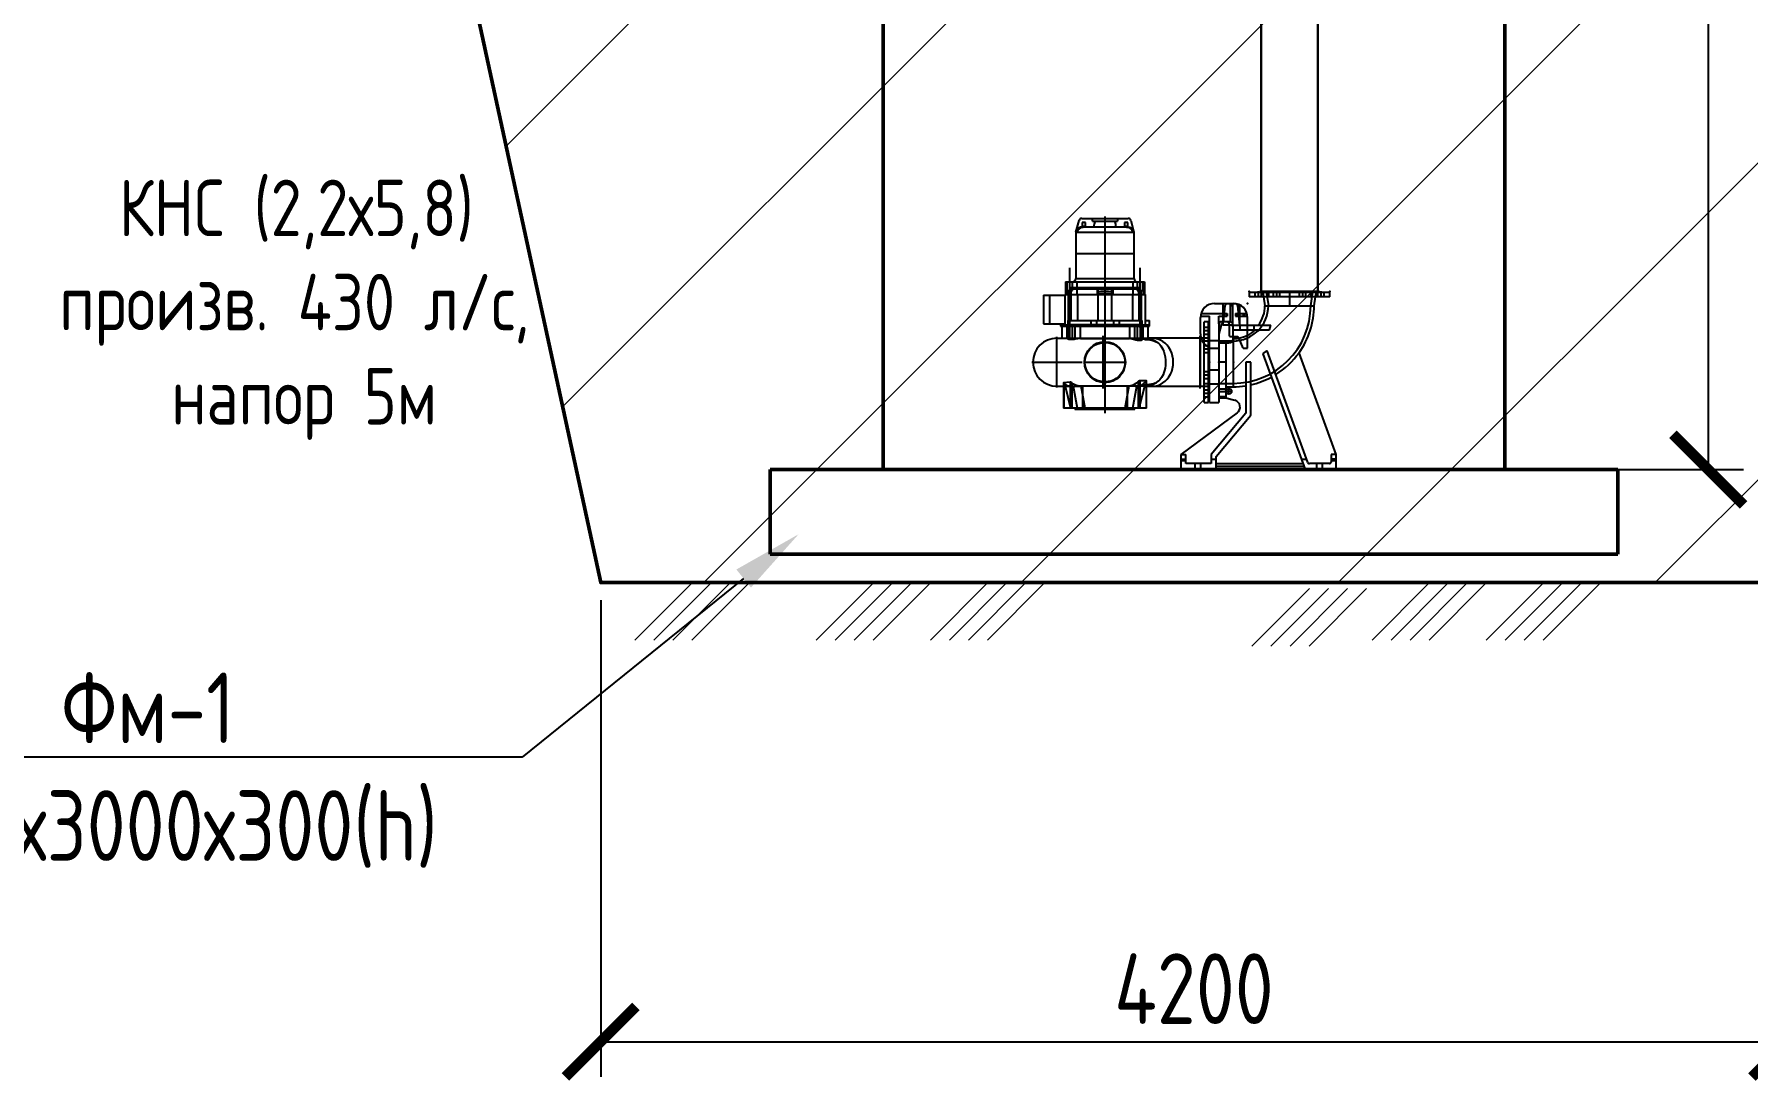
# Model space of a CAD drawing. Header units: millimetres. Extents: x 20530103 to 31271019, y 32092698 to 33532929.
# Drawn here: x 26140517 to 26146582, y 33018349 to 33022053 of the extents above; entities that cross this region are included whole.
import ezdxf
from ezdxf import colors
from ezdxf.entities.mleader import LeaderData, LeaderLine
from ezdxf.math import Vec2, Vec3

# ---------------------------------------------------------------- set-up
doc = ezdxf.new("R2010")
doc.units = ezdxf.units.MM
doc.layers.add('Выноски', color=7, linetype='Continuous')
doc.layers.add('Труба профиль', color=7, linetype='Continuous', lineweight=50)
doc.styles.add('GOST 2.304', font='GOST.TTF')
doc.styles.get("Standard").update_dxf_attribs({"font": 'arial.ttf'})
doc.dimstyles.new('ISO-25', dxfattribs={"dimtxt": 2.5, "dimasz": 2.5, "dimexe": 1.25, "dimexo": 0.625, "dimtad": 1, "dimtxsty": 'Standard', "dimcen": 2.5, "dimadec": 0, "dimazin": 0, "dimtfac": 1, "dimtmove": 0, "dimatfit": 3, "dimfxl": 1, "dimarcsym": 0})

# ---------------------------------------------------------------- blocks, each defined once
blk = doc.blocks.new('_ArchTick')
at = {"color": 0, "linetype": 'ByBlock', "const_width": 0.15}
blk.add_lwpolyline([(-0.5, -0.5), (0.5, 0.5)], dxfattribs=at)
blk = doc.blocks.new('*D210')
at = {"color": 0, "lineweight": -2, "transparency": 16777216}
for p, q in [((26145784.3, 33025041.6), (26146567.5, 33025041.6)), ((26146442.5, 33025041.6), (26146442.5, 33020512.7)), ((26145784.3, 33020512.7), (26146567.5, 33020512.7))]:
    blk.add_line(p, q, dxfattribs=at)
at = {"color": 0, "lineweight": -2, "transparency": 16777216, "xscale": 250, "yscale": 250, "zscale": 250}
for p, rotation in [((26146442.5, 33025041.6), 90), ((26146442.5, 33020512.7), 270)]:
    blk.add_blockref('_ArchTick', p, dxfattribs=dict(at, rotation=rotation))
at = {"color": 0, "transparency": 16777216, "insert": (26146255, 33022777.1), "char_height": 250, "attachment_point": 5, "rotation": 90, "style": 'GOST 2.304'}
blk.add_mtext('4530', dxfattribs=at)
blk = doc.blocks.new('*D214')
at = {"color": 0, "lineweight": -2, "transparency": 16777216}
for p, q in [((26142521.8, 33020050.2), (26142521.8, 33018362.6)), ((26146721.8, 33020050.2), (26146721.8, 33018362.6)), ((26142521.8, 33018487.6), (26146721.8, 33018487.6))]:
    blk.add_line(p, q, dxfattribs=at)
at = {"color": 0, "lineweight": -2, "transparency": 16777216, "xscale": 250, "yscale": 250, "zscale": 250, "rotation": 180}
blk.add_blockref('_ArchTick', (26142521.8, 33018487.6), dxfattribs=at)
at = {"color": 0, "lineweight": -2, "transparency": 16777216, "xscale": 250, "yscale": 250, "zscale": 250}
blk.add_blockref('_ArchTick', (26146721.8, 33018487.6), dxfattribs=at)
at = {"color": 0, "transparency": 16777216, "insert": (26144621.8, 33018675.1), "char_height": 250, "attachment_point": 5, "style": 'GOST 2.304'}
blk.add_mtext('4200', dxfattribs=at)

msp = doc.modelspace()

# ---------------------------------------------------------------- hatches: boundary and pattern name
at = {"layer": 'Труба профиль', "lineweight": 9}
h = msp.add_hatch(dxfattribs=at)
h.set_pattern_fill('ANSI31', color=1, scale=250)
h.set_pattern_definition([(45, (-132126.2, 5417.06), (-561.266008, 561.266008), [])])
h.paths.add_polyline_path([(26180517.7754, 33023641.3543), (26180317.7754, 33023691.3543), (26180717.7754, 33023791.3543), (26180517.7754, 33023841.3543), (26180517.7754, 33025049.5338), (26141075.2067, 33025049.5338), (26141075.2068, 33023841.3543), (26141275.2068, 33023791.3543), (26140875.2068, 33023691.3543), (26141075.2068, 33023641.3543), (26141075.2068, 33022407.4895), (26142024.0537, 33022407.4895), (26142521.7826, 33020112.6816), (26146721.7826, 33020112.6816), (26147219.5115, 33022507.4895), (26168331.7528, 33022507.4895), (26168881.7549, 33021872.9899), (26176247.1956, 33021872.9899), (26177302.7409, 33023341.5781), (26180517.7754, 33023341.5781)])

# ---------------------------------------------------------------- linework, layer by layer
at = {"lineweight": 30}
for p, q in [((26144860.1973, 33021142.6816), (26144860.1973, 33022187.9141)), ((26145060.1973, 33021142.6816), (26145060.1973, 33022187.9141))]:
    msp.add_line(p, q, dxfattribs=at)
for p, q in [((26144203.3973, 33021352.8522), (26144203.3973, 33021277.6816)), ((26144203.3973, 33021352.8522), (26144203.9665, 33021352.8522)), ((26144203.9665, 33021352.8522), (26144215.0643, 33021394.2698)), ((26144208.1586, 33021352.8522), (26144208.1586, 33021368.4972)), ((26144208.1586, 33021352.8522), (26144405.2361, 33021352.8522)), ((26144223.8973, 33021370.6816), (26144229.9195, 33021370.6816)), ((26144224.7236, 33021401.6816), (26144388.6711, 33021401.6816)), ((26144225.6973, 33021386.6816), (26144225.6973, 33021374.6816)), ((26144237.6973, 33021386.6816), (26144225.6973, 33021386.6816)), ((26144225.6973, 33021374.6816), (26144237.6973, 33021374.6816)), ((26144383.4752, 33021370.6816), (26144229.9195, 33021370.6816)), ((26144237.6973, 33021374.6816), (26144237.6973, 33021386.6816)), ((26144262.6973, 33021391.6816), (26144262.6973, 33021401.6816)), ((26144262.6973, 33021391.6816), (26144274.4686, 33021391.6816)), ((26144267.6973, 33021376.6816), (26144267.6973, 33021370.6816)), ((26144274.4686, 33021391.6816), (26144338.9261, 33021391.6816)), ((26144306.6973, 33021407.8816), (26144306.6973, 33020711.7566)), ((26144338.9261, 33021391.6816), (26144350.6973, 33021391.6816)), ((26144345.6973, 33021370.6816), (26144345.6973, 33021376.6816)), ((26144350.6973, 33021401.6816), (26144350.6973, 33021391.6816)), ((26144387.6973, 33021386.6816), (26144375.6973, 33021386.6816)), ((26144375.6973, 33021386.6816), (26144375.6973, 33021374.6816)), ((26144375.6973, 33021374.6816), (26144387.6973, 33021374.6816)), ((26144383.4752, 33021370.6816), (26144389.4973, 33021370.6816)), ((26144387.6973, 33021374.6816), (26144387.6973, 33021386.6816)), ((26144398.3303, 33021394.2698), (26144409.4282, 33021352.8522)), ((26144405.2361, 33021368.4972), (26144405.2361, 33021352.8522)), ((26144409.4282, 33021352.8522), (26144409.9973, 33021352.8522)), ((26144409.9973, 33021277.6816), (26144409.9973, 33021352.8522)), ((26144203.1973, 33021277.6816), (26144203.1973, 33021188.0316)), ((26144203.1973, 33021277.6816), (26144410.1973, 33021277.6816)), ((26144410.1973, 33021188.0316), (26144410.1973, 33021277.6816)), ((26144166.6973, 33021177.6816), (26144166.6973, 33021132.6816)), ((26144166.6973, 33021177.6816), (26144446.6973, 33021177.6816)), ((26144169.1973, 33021177.6816), (26144169.1973, 33021132.6816)), ((26144172.0167, 33021177.6816), (26144172.0167, 33021146.6816)), ((26144182.0167, 33021015.0816), (26144182.0167, 33021227.1816)), ((26144192.0167, 33021146.6816), (26144192.0167, 33021177.6816)), ((26144410.1973, 33021188.0316), (26144203.1973, 33021188.0316)), ((26144208.4386, 33021132.6816), (26144208.4386, 33021177.6816)), ((26144404.9561, 33021177.6816), (26144404.9561, 33021132.6816)), ((26144421.3779, 33021177.6816), (26144421.3779, 33021146.6816)), ((26144431.3779, 33021015.0816), (26144431.3779, 33021227.1816)), ((26144441.3779, 33021146.6816), (26144441.3779, 33021177.6816)), ((26144444.1973, 33021177.6816), (26144444.1973, 33021132.6816)), ((26144446.6973, 33021177.6816), (26144446.6973, 33021132.6816)), ((26144088.6973, 33021129.6816), (26144088.6973, 33021028.6816)), ((26144088.6973, 33021129.6816), (26144164.1973, 33021129.6816)), ((26144110.4973, 33021129.6816), (26144110.4973, 33021028.6816)), ((26144164.1973, 33021132.6816), (26144166.6973, 33021132.6816)), ((26144164.1973, 33021132.6816), (26144164.1973, 33021020.6816)), ((26144166.6973, 33021132.6816), (26144167.6354, 33021132.6816)), ((26144167.6354, 33021132.6816), (26144445.7593, 33021132.6816)), ((26144172.0167, 33021146.6816), (26144192.0167, 33021146.6816)), ((26144176.5167, 33021146.6816), (26144176.5167, 33021132.6816)), ((26144177.0167, 33021132.6816), (26144177.0167, 33021129.6816)), ((26144177.0167, 33021129.6816), (26144187.0167, 33021129.6816)), ((26144177.456, 33021040.6816), (26144177.456, 33021129.6816)), ((26144181.6973, 33021155.6816), (26144181.6973, 33021132.6816)), ((26144431.6973, 33021155.6816), (26144181.6973, 33021155.6816)), ((26144181.6973, 33021152.6816), (26144181.6973, 33021132.6816)), ((26144181.6973, 33021152.6816), (26144431.6973, 33021152.6816)), ((26144185.6773, 33021129.6816), (26144185.6773, 33021040.6816)), ((26144187.0167, 33021129.6816), (26144187.0167, 33021132.6816)), ((26144187.5167, 33021132.6816), (26144187.5167, 33021146.6816)), ((26144209.0509, 33021132.6816), (26144209.0509, 33021040.6816)), ((26144279.1973, 33021155.6816), (26144279.1973, 33021135.6816)), ((26144279.1973, 33021135.6816), (26144334.1973, 33021135.6816)), ((26144281.6973, 33021152.6816), (26144281.6973, 33021040.6816)), ((26144331.6973, 33021040.6816), (26144331.6973, 33021152.6816)), ((26144334.1973, 33021155.6816), (26144334.1973, 33021135.6816)), ((26144404.3437, 33021132.6816), (26144404.3437, 33021040.6816)), ((26144421.3779, 33021146.6816), (26144441.3779, 33021146.6816)), ((26144425.8779, 33021146.6816), (26144425.8779, 33021132.6816)), ((26144426.3779, 33021132.6816), (26144426.3779, 33021040.6816)), ((26144431.6973, 33021132.6816), (26144431.6973, 33021155.6816)), ((26144431.6973, 33021132.6816), (26144431.6973, 33021152.6816)), ((26144436.3779, 33021040.6816), (26144436.3779, 33021132.6816)), ((26144436.8779, 33021132.6816), (26144436.8779, 33021146.6816)), ((26144445.7593, 33021132.6816), (26144446.6973, 33021132.6816)), ((26144446.6973, 33021132.6816), (26144449.1973, 33021132.6816)), ((26144449.1973, 33021132.6816), (26144449.1973, 33021020.6816)), ((26144817.6973, 33021139.6816), (26144817.6973, 33021123.6816)), ((26145102.6973, 33021139.6816), (26144817.6973, 33021139.6816)), ((26145102.6973, 33021123.6816), (26144817.6973, 33021123.6816)), ((26144837.8318, 33021139.6816), (26144837.8318, 33021123.6816)), ((26144849.3318, 33021143.6316), (26144849.3318, 33021122.7316)), ((26144855.4044, 33021142.6816), (26144854.6973, 33021141.9745)), ((26144854.6973, 33021141.9745), (26144854.6973, 33021139.6816)), ((26145065.6973, 33021141.9745), (26144854.6973, 33021141.9745)), ((26145064.9902, 33021142.6816), (26144855.4044, 33021142.6816)), ((26144860.8318, 33021123.6816), (26144860.8318, 33021139.6816)), ((26144865.1973, 33021142.6816), (26144868.2373, 33021123.6816)), ((26144868.2373, 33021123.6816), (26144873.1973, 33021092.6816)), ((26144877.1973, 33021142.6816), (26144885.1973, 33021092.6816)), ((26144885.1973, 33021142.6816), (26144885.1973, 33021123.6816)), ((26144902.7753, 33021139.6816), (26144902.7753, 33021123.6816)), ((26144914.2753, 33021143.6316), (26144914.2753, 33021122.7316)), ((26144925.7753, 33021123.6816), (26144925.7753, 33021139.6816)), ((26144960.1973, 33021145.1816), (26144960.1973, 33021090.1816)), ((26144994.6193, 33021139.6816), (26144994.6193, 33021123.6816)), ((26145006.1193, 33021143.6316), (26145006.1193, 33021122.7316)), ((26145017.6193, 33021123.6816), (26145017.6193, 33021139.6816)), ((26145035.1973, 33021123.6816), (26145035.1973, 33021142.6816)), ((26145035.1973, 33021092.6816), (26145043.1973, 33021142.6816)), ((26145047.1973, 33021092.6816), (26145052.1573, 33021123.6816)), ((26145052.1573, 33021123.6816), (26145055.1973, 33021142.6816)), ((26145059.5629, 33021139.6816), (26145059.5629, 33021123.6816)), ((26145065.6973, 33021141.9745), (26145064.9902, 33021142.6816)), ((26145065.6973, 33021139.6816), (26145065.6973, 33021141.9745)), ((26145071.0629, 33021143.6316), (26145071.0629, 33021122.7316)), ((26145082.5629, 33021123.6816), (26145082.5629, 33021139.6816)), ((26145102.6973, 33021123.6816), (26145102.6973, 33021139.6816)), ((26144644.6973, 33020992.6816), (26144644.6973, 33021050.6816)), ((26144644.9002, 33021055.1816), (26144676.6973, 33021055.1816)), ((26144646.846, 33021065.1816), (26144738.8973, 33021065.1816)), ((26144676.6973, 33020946.034), (26144676.6973, 33021055.1816)), ((26144694.6973, 33021100.6816), (26144761.6973, 33021100.6816)), ((26144710.1973, 33021028.6816), (26144710.1973, 33021055.1816)), ((26144710.1973, 33021055.1816), (26144738.8973, 33021055.1816)), ((26144723.5318, 33021065.1816), (26144723.5318, 33021055.1816)), ((26144723.8973, 33021065.1816), (26144723.8973, 33021055.1816)), ((26144724.1973, 33021100.6816), (26144724.1973, 33021035.6816)), ((26144731.3503, 33021091.6224), (26144725.3825, 33021034.8424)), ((26144735.9424, 33021065.1816), (26144735.9424, 33021055.1816)), ((26144738.8973, 33021065.1816), (26144738.8973, 33021055.1816)), ((26144768.0937, 33021099.6816), (26144740.301, 33021099.6816)), ((26144749.6973, 33021099.6816), (26144749.6973, 33021035.5875)), ((26144758.6973, 33021091.6224), (26144749.6973, 33021091.6224)), ((26144758.6973, 33021099.6816), (26144758.6973, 33021029.4911)), ((26144768.8973, 33021065.1816), (26144768.8973, 33021055.1816)), ((26144768.8973, 33021065.1816), (26144809.5487, 33021065.1816)), ((26144768.8973, 33021055.1816), (26144811.4944, 33021055.1816)), ((26144773.8973, 33021065.1816), (26144773.8973, 33021055.1816)), ((26144784.1853, 33021023.6816), (26144777.0444, 33021091.6224)), ((26144780.6973, 33021065.1816), (26144780.6973, 33021055.1816)), ((26144784.1973, 33021023.6816), (26144784.1973, 33021095.333)), ((26144795.6973, 33021065.1816), (26144795.6973, 33021055.1816)), ((26144800.6973, 33021065.1816), (26144800.6973, 33021055.1816)), ((26144811.6973, 33020942.6816), (26144811.6973, 33021050.6816)), ((26144873.1973, 33021092.6816), (26145047.1973, 33021092.6816)), ((26144088.6973, 33021028.6816), (26144164.1973, 33021028.6816)), ((26144149.1973, 33021028.6816), (26144149.1973, 33021020.6816)), ((26144149.1973, 33021020.6816), (26144175.6095, 33021020.6816)), ((26144154.1973, 33021025.1816), (26144154.1973, 33021020.6816)), ((26144154.1973, 33021025.1816), (26144175.6095, 33021025.1816)), ((26144154.1973, 33021020.6816), (26144154.1973, 33020977.6816)), ((26144171.6973, 33021025.1816), (26144171.6973, 33020977.6816)), ((26144175.6095, 33021025.1816), (26144175.6095, 33020974.5763)), ((26144213.9088, 33021025.1816), (26144175.6095, 33021025.1816)), ((26144175.6095, 33021020.6816), (26144213.9088, 33021020.6816)), ((26144175.9503, 33020975.1301), (26144175.9503, 33021025.1816)), ((26144176.3645, 33021040.6816), (26144437.0302, 33021040.6816)), ((26144176.3645, 33021025.1816), (26144176.3645, 33021040.6816)), ((26144176.3645, 33021020.6816), (26144176.3645, 33021025.1816)), ((26144178.158, 33020973.5896), (26144178.158, 33021025.1816)), ((26144181.1128, 33021025.1816), (26144181.1128, 33020977.615)), ((26144191.6587, 33020972.8269), (26144191.6587, 33021025.1816)), ((26144200.9158, 33020973.9395), (26144200.9158, 33021025.1816)), ((26144399.4859, 33021025.1816), (26144213.9088, 33021025.1816)), ((26144213.9088, 33021020.6816), (26144399.4859, 33021020.6816)), ((26144220.1827, 33021020.6816), (26144220.1827, 33021025.1816)), ((26144220.1827, 33020977.012), (26144220.1827, 33021020.6816)), ((26144256.6973, 33021040.6816), (26144256.6973, 33021020.6816)), ((26144276.6973, 33021040.6816), (26144276.6973, 33021020.6816)), ((26144336.6973, 33021040.6816), (26144336.6973, 33021020.6816)), ((26144356.6973, 33021040.6816), (26144356.6973, 33021020.6816)), ((26144393.212, 33021025.1816), (26144393.212, 33021020.6816)), ((26144393.212, 33021020.6816), (26144393.212, 33020976.2564)), ((26144437.7851, 33021025.1816), (26144399.4859, 33021025.1816)), ((26144399.4859, 33021020.6816), (26144437.7851, 33021020.6816)), ((26144412.4789, 33020971.7563), (26144412.4789, 33021025.1816)), ((26144421.736, 33020969.9134), (26144421.736, 33021025.1816)), ((26144432.2818, 33020976.2564), (26144432.2818, 33021025.1816)), ((26144435.2367, 33020969.9134), (26144435.2367, 33021025.1816)), ((26144437.0302, 33021040.6816), (26144437.0302, 33021025.1816)), ((26144437.0302, 33021025.1816), (26144437.0302, 33021020.6816)), ((26144437.4444, 33020971.7563), (26144437.4444, 33021025.1816)), ((26144437.7851, 33021025.1816), (26144459.1973, 33021025.1816)), ((26144437.7851, 33020971.0007), (26144437.7851, 33021025.1816)), ((26144437.7851, 33021020.6816), (26144464.1973, 33021020.6816)), ((26144441.6973, 33020977.6816), (26144441.6973, 33021025.1816)), ((26144449.1973, 33021040.6816), (26144464.1973, 33021040.6816)), ((26144459.1973, 33021020.6816), (26144459.1973, 33021025.1816)), ((26144459.1973, 33020976.2564), (26144459.1973, 33021020.6816)), ((26144464.1973, 33021020.6816), (26144464.1973, 33021040.6816)), ((26144677.6473, 33021003.5472), (26144656.7473, 33021003.5472)), ((26144657.6973, 33020959.0513), (26144657.6973, 33021035.1816)), ((26144673.6973, 33021035.1816), (26144657.6973, 33021035.1816)), ((26144673.6973, 33021015.0472), (26144657.6973, 33021015.0472)), ((26144657.6973, 33020992.0472), (26144673.6973, 33020992.0472)), ((26144673.6973, 33020947.3054), (26144673.6973, 33021035.1816)), ((26144675.9902, 33020998.1816), (26144673.6973, 33020998.1816)), ((26144676.6973, 33020997.4745), (26144675.9902, 33020998.1816)), ((26144675.9902, 33020946.313), (26144675.9902, 33020998.1816)), ((26144710.1973, 33021028.6816), (26144710.1973, 33020750.1816)), ((26144719.7332, 33021028.2698), (26144710.1973, 33020992.6816)), ((26144737.6973, 33021035.6816), (26144717.1973, 33021035.6816)), ((26144724.1973, 33021035.6816), (26144724.1973, 33021034.2263)), ((26144724.1973, 33021034.2263), (26144724.1973, 33021023.6816)), ((26144760.1973, 33021023.6816), (26144724.1973, 33021023.6816)), ((26144748.1973, 33021035.6816), (26144737.6973, 33021035.6816)), ((26144747.6973, 33020985.1816), (26144747.6973, 33021025.6816)), ((26144760.1973, 33021023.6816), (26144811.6973, 33021023.6816)), ((26144760.1973, 33020982.6816), (26144760.1973, 33021023.6816)), ((26144760.1973, 33021007.6816), (26144811.6973, 33021007.6816)), ((26144784.8191, 33021007.6816), (26144784.8191, 33021023.6816)), ((26144811.6973, 33021023.6816), (26144893.4622, 33021023.6816)), ((26144811.6973, 33021007.6816), (26144888.7965, 33021007.6816)), ((26144834.8191, 33021007.6816), (26144834.8191, 33021023.6816)), ((26144888.7965, 33021007.6816), (26144893.4622, 33021023.6816)), ((26144136.6973, 33020803.4316), (26144136.6973, 33020981.9316)), ((26144136.6973, 33020977.6816), (26144175.3174, 33020977.6661)), ((26144170.7059, 33020977.6816), (26144459.1973, 33020977.6816)), ((26144175.3174, 33020977.6661), (26144181.1128, 33020977.615)), ((26144191.6587, 33020972.8269), (26144178.158, 33020973.5896)), ((26144220.1827, 33020977.012), (26144200.9158, 33020973.9395)), ((26144220.1827, 33020977.012), (26144393.212, 33020976.2564)), ((26144300.6973, 33020799.1816), (26144300.6973, 33020986.1816)), ((26144300.6973, 33020962.0958), (26144300.6973, 33020977.6816)), ((26144306.6973, 33020976.2564), (26144306.6973, 33020807.7679)), ((26144435.2367, 33020969.9134), (26144421.736, 33020969.9134)), ((26144432.2818, 33020976.2564), (26144437.7851, 33020976.2564)), ((26144437.4444, 33020971.7563), (26144437.7851, 33020970.9786)), ((26144437.7851, 33020970.9786), (26144437.7562, 33020970.7823)), ((26144437.7851, 33020976.2564), (26144459.1973, 33020976.2564)), ((26144439.0802, 33020976.2564), (26144439.0802, 33020977.6816)), ((26144647.0004, 33020977.6816), (26144459.1973, 33020977.6816)), ((26144643.639, 33020799.1816), (26144643.639, 33020986.1816)), ((26144643.639, 33020977.6816), (26144643.639, 33020807.6816)), ((26144676.6973, 33020977.6816), (26144647.0004, 33020977.6816)), ((26144677.6473, 33020938.6036), (26144656.7473, 33020938.6036)), ((26144676.6973, 33020967.6816), (26144657.6973, 33020967.6816)), ((26144657.6973, 33020750.1816), (26144657.6973, 33020959.0513)), ((26144673.6973, 33020950.1036), (26144657.6973, 33020950.1036)), ((26144657.6973, 33020927.1036), (26144673.6973, 33020927.1036)), ((26144673.6973, 33020750.1816), (26144673.6973, 33020947.3054)), ((26144675.9902, 33020787.1816), (26144675.9902, 33020946.313)), ((26144710.1973, 33020968.6816), (26144676.6973, 33020968.6816)), ((26144676.6973, 33020750.1816), (26144676.6973, 33020946.034)), ((26144676.6973, 33020942.6816), (26144710.1973, 33020942.6816)), ((26144760.1973, 33020967.6816), (26144710.1973, 33020967.6816)), ((26144710.1973, 33020960.6816), (26144745.1973, 33020960.6816)), ((26144735.1973, 33020960.6816), (26144735.1973, 33020766.6816)), ((26144772.927, 33020982.6816), (26144750.1973, 33020982.6816)), ((26144760.1973, 33020975.6816), (26144760.1973, 33020982.6816)), ((26144760.1973, 33020975.6816), (26144760.1973, 33020805.8254)), ((26144795.6973, 33020942.6816), (26144782.2118, 33020976.3955)), ((26144795.6973, 33020942.6816), (26144811.6973, 33020942.6816)), ((26145025.4159, 33020537.2347), (26144881.2075, 33020933.4442)), ((26144047.4473, 33020892.6816), (26144225.9473, 33020892.6816)), ((26144230.5723, 33020892.6816), (26144382.8223, 33020892.6816)), ((26144735.1973, 33020892.6816), (26144710.1973, 33020892.6816)), ((26144823.1973, 33020892.6816), (26144805.1973, 33020892.6816)), ((26144805.1973, 33020892.6816), (26144805.1973, 33020712.2673)), ((26144823.1973, 33020705.7158), (26144823.1973, 33020892.6816)), ((26144865.8929, 33020922.8922), (26145015.1973, 33020512.6816)), ((26144993.9785, 33020926.2023), (26144993.9188, 33020926.3664)), ((26145125.1973, 33020565.6816), (26144993.9188, 33020926.3664)), ((26144136.6973, 33020807.6816), (26144159.6396, 33020807.6816)), ((26144159.6396, 33020819.071), (26144159.6396, 33020729.6816)), ((26144159.6396, 33020807.6816), (26144221.1024, 33020807.6816)), ((26144183.6909, 33020822.0494), (26144160.5795, 33020819.8045)), ((26144160.5795, 33020819.8045), (26144160.5795, 33020729.6816)), ((26144160.8111, 33020817.5093), (26144160.8111, 33020729.6816)), ((26144165.8902, 33020807.6816), (26144185.3378, 33020729.6816)), ((26144183.6909, 33020822.0494), (26144183.6909, 33020729.6816)), ((26144189.0954, 33020820.0049), (26144189.0954, 33020729.6816)), ((26144193.999, 33020807.6816), (26144207.9144, 33020729.6816)), ((26144391.1267, 33020807.7679), (26144221.1024, 33020807.6816)), ((26144236.1986, 33020729.6816), (26144222.2833, 33020807.6816)), ((26144226.6973, 33020807.6816), (26144226.6973, 33020726.6816)), ((26144453.7551, 33020807.6816), (26144234.644, 33020807.6816)), ((26144300.6973, 33020807.6816), (26144300.6973, 33020823.2674)), ((26144391.1267, 33020807.7679), (26144377.196, 33020729.6816)), ((26144386.6973, 33020726.6816), (26144386.6973, 33020807.6816)), ((26144405.4803, 33020729.6816), (26144419.411, 33020807.7679)), ((26144447.526, 33020807.7679), (26144419.411, 33020807.7679)), ((26144424.2993, 33020824.2244), (26144424.2993, 33020729.6816)), ((26144428.0569, 33020729.6816), (26144447.526, 33020807.7679)), ((26144429.7037, 33020827.0386), (26144429.7037, 33020729.6816)), ((26144452.8152, 33020827.0386), (26144429.7037, 33020827.0386)), ((26144452.5835, 33020824.2244), (26144452.5835, 33020729.6816)), ((26144452.8152, 33020827.0386), (26144452.8152, 33020729.6816)), ((26144453.7551, 33020729.6816), (26144453.7551, 33020826.2856)), ((26144453.7551, 33020807.6816), (26144657.6973, 33020807.6816)), ((26144494.3184, 33020824.3991), (26144492.9519, 33020823.4213)), ((26144677.6473, 33020846.7596), (26144656.7473, 33020846.7596)), ((26144673.6973, 33020858.2596), (26144657.6973, 33020858.2596)), ((26144657.6973, 33020835.2596), (26144673.6973, 33020835.2596)), ((26144657.6973, 33020817.6816), (26144676.6973, 33020817.6816)), ((26144657.6973, 33020807.6816), (26144676.6973, 33020807.6816)), ((26144676.6973, 33020865.2929), (26144710.1973, 33020865.2929)), ((26144676.6973, 33020816.6816), (26144710.1973, 33020816.6816)), ((26144710.1973, 33020817.6816), (26144760.1973, 33020817.6816)), ((26144735.1973, 33020805.8254), (26144760.1973, 33020805.8254)), ((26144677.6473, 33020781.8161), (26144656.7473, 33020781.8161)), ((26144673.6973, 33020793.3161), (26144657.6973, 33020793.3161)), ((26144657.6973, 33020770.3161), (26144673.6973, 33020770.3161)), ((26144657.6973, 33020750.1816), (26144673.6973, 33020750.1816)), ((26144673.6973, 33020787.1816), (26144675.9902, 33020787.1816)), ((26144675.9902, 33020787.1816), (26144676.6973, 33020787.8887)), ((26144676.6973, 33020750.1816), (26144710.1973, 33020750.1816)), ((26144735.1973, 33020796.7077), (26144710.1973, 33020796.7077)), ((26144735.1973, 33020788.1111), (26144710.1973, 33020788.1111)), ((26144735.1973, 33020770.6826), (26144710.1973, 33020770.6826)), ((26144710.1973, 33020766.6816), (26144735.1973, 33020766.6816)), ((26144734.6973, 33020789.6816), (26144755.6973, 33020789.6816)), ((26144735.1973, 33020766.6816), (26144766.9651, 33020757.7481)), ((26144745.1973, 33020779.1816), (26144745.1973, 33020800.1816)), ((26144453.7551, 33020729.6816), (26144159.6396, 33020729.6816)), ((26144200.6973, 33020729.6816), (26144200.6973, 33020726.6816)), ((26144200.6973, 33020726.6816), (26144412.6973, 33020726.6816)), ((26144412.6973, 33020726.6816), (26144412.6973, 33020729.6816)), ((26144775.0684, 33020713.5855), (26144575.1973, 33020565.6816)), ((26144805.1973, 33020712.2673), (26144682.1973, 33020565.6816)), ((26144700.1973, 33020559.1302), (26144823.1973, 33020705.7158)), ((26144575.1973, 33020565.6816), (26144593.1973, 33020565.6816)), ((26144575.1973, 33020565.6816), (26144575.1973, 33020512.6816)), ((26144593.1973, 33020533.6816), (26144593.1973, 33020565.6816)), ((26144682.1973, 33020565.6816), (26144682.1973, 33020533.6816)), ((26145125.1973, 33020565.6816), (26145107.1973, 33020565.6816)), ((26145107.1973, 33020565.6816), (26145107.1973, 33020539.0816)), ((26145125.1973, 33020516.2816), (26145125.1973, 33020565.6816)), ((26144575.1973, 33020549.2239), (26144593.1973, 33020549.2239)), ((26144575.1973, 33020544.2617), (26144593.1973, 33020544.2617)), ((26144575.1973, 33020512.6816), (26144700.1973, 33020512.6816)), ((26144682.1973, 33020533.6816), (26144593.1973, 33020533.6816)), ((26144625.1973, 33020533.6816), (26144625.1973, 33020512.6816)), ((26144645.1973, 33020533.6816), (26144645.1973, 33020512.6816)), ((26144700.1973, 33020548.6816), (26144682.1973, 33020548.6816)), ((26144700.1973, 33020512.6816), (26144700.1973, 33020559.1302)), ((26144700.1973, 33020534.6816), (26145007.19, 33020534.6816)), ((26144700.1973, 33020524.6816), (26145010.8297, 33020524.6816)), ((26145021.2496, 33020548.6816), (26145002.0944, 33020548.6816)), ((26145015.1973, 33020512.6816), (26145121.5973, 33020512.6816)), ((26145101.7973, 33020533.6816), (26145030.4903, 33020533.6816)), ((26145055.1973, 33020533.6816), (26145055.1973, 33020512.6816)), ((26145075.1973, 33020533.6816), (26145075.1973, 33020512.6816)), ((26145125.1973, 33020549.2239), (26145107.1973, 33020549.2239)), ((26145107.1973, 33020544.2617), (26145125.1973, 33020544.2617))]:
    msp.add_line(p, q)
at = {"lineweight": 20}
for p, q in [((26142642.6915, 33019909.2014), (26142846.1717, 33020112.6816)), ((26142710.0435, 33019909.2014), (26142913.5237, 33020112.6816)), ((26142777.3954, 33019909.2014), (26142980.8756, 33020112.6816)), ((26142844.7475, 33019909.2014), (26143048.2277, 33020112.6816)), ((26143284.6456, 33019909.2014), (26143488.1258, 33020112.6816)), ((26143351.9976, 33019909.2014), (26143555.4778, 33020112.6816)), ((26143419.3495, 33019909.2014), (26143622.8297, 33020112.6816)), ((26143486.7016, 33019909.2014), (26143690.1818, 33020112.6816)), ((26143688.7572, 33019909.2014), (26143892.2374, 33020112.6816)), ((26143756.1091, 33019909.2014), (26143959.5893, 33020112.6816)), ((26143823.4611, 33019909.2014), (26144026.9413, 33020112.6816)), ((26143890.8132, 33019909.2014), (26144094.2934, 33020112.6816)), ((26144827.1722, 33019888.1325), (26145030.6524, 33020091.6127)), ((26144894.5241, 33019888.1325), (26145098.0043, 33020091.6127)), ((26144961.8761, 33019888.1325), (26145165.3563, 33020091.6127)), ((26145029.2282, 33019888.1325), (26145232.7084, 33020091.6127)), ((26145252.3526, 33019909.2014), (26145455.8328, 33020112.6816)), ((26145319.7045, 33019909.2014), (26145523.1848, 33020112.6816)), ((26145387.0565, 33019909.2014), (26145590.5367, 33020112.6816)), ((26145454.4086, 33019909.2014), (26145657.8888, 33020112.6816)), ((26145656.4641, 33019909.2014), (26145859.9443, 33020112.6816)), ((26145723.8161, 33019909.2014), (26145927.2963, 33020112.6816)), ((26145791.168, 33019909.2014), (26145994.6482, 33020112.6816)), ((26145858.5201, 33019909.2014), (26146062.0003, 33020112.6816))]:
    msp.add_line(p, q, dxfattribs=at)
for points in [[(26144224.115, 33021370.6816), (26144220.3637, 33021370.3406), (26144213.8012, 33021367.943), (26144208.415, 33021363.5126), (26144205.804, 33021359.7099)], [(26144229.9195, 33021370.6816), (26144227.9572, 33021370.6012), (26144220.0657, 33021368.5193), (26144213.7285, 33021364.0321), (26144209.6466, 33021358.0058), (26144208.1586, 33021352.8522)], [(26144405.2361, 33021352.8522), (26144404.2687, 33021356.7054), (26144402.8343, 33021359.8219), (26144398.3457, 33021365.2756), (26144392.3304, 33021368.9572), (26144385.183, 33021370.6208), (26144383.4752, 33021370.6816)], [(26144407.5906, 33021359.7099), (26144406.1287, 33021362.058), (26144401.1724, 33021366.9434), (26144394.8793, 33021369.9137), (26144389.2797, 33021370.6816)], [(26144334.1973, 33021140.9179), (26144319.463, 33021142.6934), (26144304.1246, 33021143.1869), (26144291.6406, 33021142.4953), (26144279.1973, 33021140.9179)], [(26144178.158, 33020973.5896), (26144176.3989, 33020973.8791), (26144175.6366, 33020974.4215), (26144175.6095, 33020974.5669)], [(26144175.9503, 33020975.1301), (26144178.5057, 33020976.8251), (26144181.1128, 33020977.615)], [(26144200.9158, 33020973.9395), (26144197.6074, 33020973.2727), (26144194.3342, 33020972.8721), (26144191.6587, 33020972.8269)], [(26144300.6973, 33020823.2674), (26144289.7425, 33020824.9971), (26144279.4256, 33020828.2625), (26144270.0153, 33020832.8791), (26144261.4455, 33020838.791), (26144252.3842, 33020847.5636), (26144244.9446, 33020857.9962), (26144239.7404, 33020869.1617), (26144236.546, 33020881.2641), (26144235.6061, 33020892.043), (26144236.347, 33020902.8422), (26144238.553, 33020912.6489), (26144242.0999, 33020921.929), (26144247.0897, 33020930.8148), (26144253.2183, 33020938.7598), (26144261.2418, 33020946.4048), (26144270.3208, 33020952.663), (26144281.7744, 33020957.9927), (26144294.2926, 33020961.2956), (26144300.6973, 33020962.0958)], [(26144300.6973, 33020962.0958), (26144310.0625, 33020962.245), (26144319.3418, 33020961.2253), (26144328.1717, 33020959.0982), (26144336.5048, 33020955.9584), (26144347.4303, 33020949.8302), (26144357.0664, 33020941.9), (26144365.2349, 33020932.2165), (26144371.6106, 33020921.0147), (26144375.5394, 33020909.7662), (26144377.5067, 33020897.8724), (26144377.4875, 33020887.3395), (26144375.8867, 33020876.9662), (26144372.8902, 33020867.3916), (26144368.612, 33020858.4632), (26144362.779, 33020849.8375), (26144355.8258, 33020842.2704), (26144346.7803, 33020835.0931), (26144336.6396, 33020829.4657), (26144327.5745, 33020826.085), (26144317.9352, 33020823.905), (26144309.3432, 33020823.0862), (26144300.6973, 33020823.2674)], [(26144412.4789, 33020971.7563), (26144402.9724, 33020974.4187), (26144393.212, 33020976.2564)], [(26144421.736, 33020969.9134), (26144419.0782, 33020970.1281), (26144416.0736, 33020970.7215), (26144412.9155, 33020971.6143), (26144412.4789, 33020971.7563)], [(26144432.2818, 33020976.2564), (26144434.8787, 33020974.4346), (26144437.4444, 33020971.7563)], [(26144437.7562, 33020970.7823), (26144436.9066, 33020970.1155), (26144435.2367, 33020969.9134)], [(26144439.0802, 33020976.2564), (26144450.1101, 33020972.8434), (26144450.4414, 33020972.7072)], [(26144450.4414, 33020972.7072), (26144465.5978, 33020971.7213), (26144472.9599, 33020970.4056), (26144480.1331, 33020968.3669), (26144488.538, 33020964.6619)], [(26144488.538, 33020964.6619), (26144488.7942, 33020964.5207), (26144494.3383, 33020960.9494)], [(26144494.3383, 33020960.9494), (26144497.1225, 33020958.7237), (26144501.0548, 33020954.9605), (26144504.8122, 33020950.5156), (26144508.4621, 33020945.1399), (26144511.8213, 33020938.9051), (26144515.1135, 33020930.943), (26144517.8906, 33020921.6591), (26144519.8873, 33020911.5815), (26144521.0653, 33020900.3564), (26144521.2777, 33020890.6761), (26144520.7387, 33020880.7381), (26144519.6208, 33020872.1081), (26144517.9125, 33020863.793), (26144515.57, 33020855.7361), (26144512.7083, 33020848.3832), (26144507.5004, 33020838.6851), (26144501.4622, 33020830.8404), (26144496.2052, 33020825.8696), (26144494.3184, 33020824.3991)], [(26144865.8929, 33020922.8922), (26144880.2888, 33020932.7503), (26144881.2075, 33020933.4442)], [(26144160.5795, 33020819.8045), (26144159.939, 33020819.6071), (26144159.6561, 33020819.2294), (26144159.6396, 33020819.0829)], [(26144159.6396, 33020819.0829), (26144159.7349, 33020818.6884), (26144160.2508, 33020817.9885), (26144160.8111, 33020817.5093)], [(26144159.7415, 33020807.7139), (26144160.2583, 33020807.7205), (26144160.5795, 33020807.7194)], [(26144160.8111, 33020817.5093), (26144169.9978, 33020811.979), (26144179.9923, 33020808.6136), (26144188.8702, 33020807.6816)], [(26144189.0954, 33020820.0049), (26144187.5947, 33020821.0094), (26144186.2707, 33020821.6059), (26144184.8648, 33020821.9861), (26144183.8722, 33020822.0602), (26144183.6909, 33020822.0494)], [(26144221.1024, 33020807.6816), (26144211.6782, 33020808.6691), (26144202.254, 33020811.7214), (26144195.5485, 33020815.2907), (26144189.0954, 33020820.0049)], [(26144424.2993, 33020824.2244), (26144415.7, 33020816.7982), (26144406.0663, 33020811.3708), (26144398.7343, 33020808.9251), (26144391.1267, 33020807.7679)], [(26144419.411, 33020807.7679), (26144426.0238, 33020808.6958), (26144432.6037, 33020810.6641), (26144442.8646, 33020816.0246), (26144452.5835, 33020824.2244)], [(26144429.7037, 33020827.0386), (26144428.7485, 33020826.9112), (26144427.7161, 33020826.5636), (26144426.6229, 33020826.0168), (26144425.4229, 33020825.2163), (26144424.2993, 33020824.2244)], [(26144450.4414, 33020812.6561), (26144442.0432, 33020809.8163), (26144433.2859, 33020808.1376), (26144428.9977, 33020807.7679)], [(26144487.9864, 33020820.4037), (26144484.8674, 33020818.8744), (26144478.8617, 33020816.5705), (26144465.0175, 33020813.5651), (26144450.4414, 33020812.6561)], [(26144452.5835, 33020824.2244), (26144453.4838, 33020825.4066), (26144453.7548, 33020826.2639), (26144453.7551, 33020826.2891)], [(26144453.7551, 33020826.2891), (26144453.5864, 33020826.7749), (26144453.1327, 33020827.0096), (26144452.8152, 33020827.0386)]]:
    msp.add_lwpolyline(points)
for centre, radius in [((26144306.6973, 33020892.6816), 72.5), ((26144745.1973, 33020789.6816), 10)]:
    msp.add_circle(centre, radius)
for centre, radius, start, end in [((26144223.8973, 33021349.9816), 20.7, 149.99999998, 172.02890925), ((26144223.8973, 33021349.9816), 20.7, 138.46931822, 149.99999998), ((26144224.7236, 33021391.6816), 10, 90, 165.0000001), ((26144287.6973, 33021376.6816), 20, 131.40962212, 180), ((26144325.6973, 33021376.6816), 20, 0, 48.59037788), ((26144388.6711, 33021391.6816), 10, 14.9999999, 90), ((26144389.4973, 33021349.9816), 20.7, 87.44254595, 90), ((26144389.4973, 33021349.9816), 20.7, 30.00000002, 40.60523174), ((26144389.4973, 33021349.9816), 20.7, 7.97109075, 30.00000002), ((26144192.8473, 33021188.0316), 10.35, 270, 0), ((26144420.5473, 33021188.0316), 10.35, 180, 270), ((26144694.6973, 33021050.6816), 50, 90, 180), ((26144740.301, 33021090.6816), 9, 90, 173.99999993), ((26144760.1973, 33021092.6816), 275, 270, 0), ((26144760.1973, 33021092.6816), 125, 270, 0), ((26144761.6973, 33021050.6816), 50, 0, 90), ((26144768.0937, 33021090.6816), 9, 6.00000007, 90), ((26144760.1973, 33021092.6816), 113, 322.40846115, 0), ((26144760.1973, 33021092.6816), 287, 324.56425143, 0), ((26144694.6973, 33020992.6816), 50, 180, 248.89980401), ((26144717.1973, 33021028.6816), 7, 90, 180), ((26144729.3924, 33021025.6816), 10, 90, 165.0000001), ((26144737.6973, 33021025.6816), 10, 0, 90), ((26144748.1973, 33021023.6816), 12, 0, 90), ((26144760.1973, 33021092.6816), 116.6693, 280.48125141, 296.19442082), ((26144760.1973, 33021092.6816), 116.6693, 296.19442082, 313.23462776), ((26144136.6973, 33020892.6816), 85, 90, 270), ((26144443.6973, 33020892.6816), 85, 53.36327153, 79.49315792), ((26144745.1973, 33020975.6816), 15, 270, 0), ((26144750.1973, 33020985.1816), 2.5, 180, 270), ((26144760.1973, 33021092.6816), 116.6693, 270, 280.48125141), ((26144772.927, 33020972.6816), 10, 21.80140957, 90), ((26144760.1973, 33021092.6816), 286.8562, 301.92020605, 324.56450504), ((26144443.6973, 33020892.6816), 85, 272.58162991, 276.7955476), ((26144443.6973, 33020892.6816), 85, 276.7955476, 306.58322581), ((26144760.1973, 33021092.6816), 286.8562, 270, 279.02544177), ((26144760.1973, 33021092.6816), 286.8562, 282.68684584, 298.2677988), ((26144760.1973, 33020733.6816), 25, 306.501322, 74.29337329), ((26145030.4903, 33020539.0816), 5.4, 199.99999999, 270), ((26145101.7973, 33020539.0816), 5.4, 270, 0.00000085), ((26145121.5973, 33020516.2816), 3.6, 270, 0)]:
    msp.add_arc(centre, radius, start, end)
for start_param, end_param in [(3.341720888, 3.485403711), (3.141592654, 3.341720888), (0, 3.141592654), (5.939374249, 6.083057073), (6.083057073, 6.283185307)]:
    msp.add_ellipse((26144475.1916, 33020892.6816), major_axis=(0, -85), ratio=0.863832962, start_param=start_param, end_param=end_param)
for p in [(26144306.6973, 33021401.6816), (26144306.6973, 33021132.6816), (26144306.6973, 33021132.6816), (26144817.6973, 33021142.6816), (26144960.1973, 33021142.6816), (26144960.1973, 33021142.6816), (26145102.6973, 33021142.6816), (26144811.6973, 33021100.6816), (26144306.6973, 33021025.1816), (26144306.6973, 33021020.6816), (26144754.1973, 33021023.6816), (26144676.6973, 33020892.6816), (26144676.6973, 33020892.6816), (26144676.6973, 33020892.6816, -142.5), (26144676.6973, 33020892.6816, 142.5), (26144676.6973, 33020892.6816), (26144710.1973, 33020892.6816), (26144710.1973, 33020892.6816), (26144762.1973, 33020892.6816), (26144745.1973, 33020789.6816), (26144306.6973, 33020729.6816), (26144306.6973, 33020726.6816), (26144635.1973, 33020512.6816, -142.5), (26144635.1973, 33020512.6816, 142.5), (26144635.1973, 33020512.6816, -107.5), (26144635.1973, 33020512.6816, 107.5), (26145065.1973, 33020512.6816, -142.5), (26145065.1973, 33020512.6816, 142.5), (26145065.1973, 33020512.6816, -107.5), (26145065.1973, 33020512.6816, 107.5), (26145125.1973, 33020512.6816)]:
    msp.add_point(p)
at = {"layer": 'Труба профиль'}
for p, q in [((26145721.7826, 33020512.6816), (26145721.7826, 33025041.5781)), ((26143521.7826, 33022510.768), (26143521.7826, 33020512.6816)), ((26143121.7826, 33020512.6816), (26143121.7826, 33020212.6816)), ((26143121.7826, 33020512.6816), (26143521.7826, 33020512.6816)), ((26143421.7826, 33020512.6816), (26145821.7826, 33020512.6816)), ((26146121.7826, 33020512.6816), (26145721.7826, 33020512.6816)), ((26146121.7826, 33020512.6816), (26146121.7826, 33020212.6816)), ((26146121.7826, 33020212.6816), (26143121.7826, 33020212.6816))]:
    msp.add_line(p, q, dxfattribs=at)
at = {"layer": 'Труба профиль', "color": 1}
msp.add_lwpolyline([(26141075.2068, 33022407.4895), (26142024.0537, 33022407.4895), (26142521.7826, 33020112.6816), (26146721.7826, 33020112.6816), (26147219.5115, 33022507.4895), (26168331.7528, 33022507.4895), (26168881.7549, 33021872.9899), (26176247.1956, 33021872.9899), (26177302.7409, 33023341.5781), (26180517.7754, 33023341.5781)], dxfattribs=at)

# ---------------------------------------------------------------- texts
at = {"lineweight": 20, "insert": (26140272.1391, 33021538.8092), "char_height": 200, "width": 2330.966134, "attachment_point": 1, "style": 'GOST 2.304'}
msp.add_mtext('\\pi544.2;КНС (2,2х5,8)\\P\\pi333.34;произв. 430 л/с,\\P\\pi729.77;напор 5м', dxfattribs=at)

# ---------------------------------------------------------------- dimensions: what is measured, and where the dimension line sits
at = {"color": 1}
dim = msp.add_linear_dim(base=(26146442.4641, 33020512.6816), p1=(26145721.7826, 33025041.5781), p2=(26145721.7826, 33020512.6816), angle=90, text='4530', dimstyle='ISO-25', override={"dimscale": 100, "dimdec": 0, "dimlfac": 1, "dimtxsty": 'GOST 2.304', "dimblk1": 'ArchTick', "dimblk2": 'ArchTick', "dimsah": 1}, dxfattribs=at)
dim.commit()
dim.dimension.update_dxf_attribs({"geometry": '*D210', "text_midpoint": (26146254.9641, 33022777.1299)})
dim = msp.add_linear_dim(base=(26146721.7826, 33018487.6097), p1=(26142521.7826, 33020112.6816), p2=(26146721.7826, 33020112.6816), dimstyle='ISO-25', override={"dimscale": 100, "dimdec": 0, "dimtxsty": 'GOST 2.304', "dimblk1": 'ArchTick', "dimblk2": 'ArchTick', "dimsah": 1}, dxfattribs=at)
dim.commit()
dim.dimension.update_dxf_attribs({"geometry": '*D214', "text_midpoint": (26144621.7826, 33018675.1097)})

# ---------------------------------------------------------------- leaders
at = {"layer": 'Выноски', "color": 0, "lineweight": -2}
ml = msp.add_multileader_mtext('Standard', dxfattribs=at)
ml.set_content('{\\C0;Фм-1\\P3000х3000х300(h)}', color=5, style='GOST 2.304')
ml.set_leader_properties(lineweight=-3)
ml.build(insert=Vec2(0, 0))
ml.multileader.update_dxf_attribs({"text_left_attachment_type": 6, "text_right_attachment_type": 6, "dogleg_length": 1, "arrow_head_size": 250, "scale": 100})
ctx = ml.context
ctx.base_point, ctx.scale, ctx.char_height, ctx.arrow_head_size, ctx.landing_gap_size, ctx.plane_origin = Vec3(26139613.9964, 33019494.3185), 100, 250, 250, 180, Vec3(26100770.3708, 33001470.1147)
ctx.left_attachment, ctx.right_attachment, ctx.text_align_type = 6, 6, 1
notes = []
notes.append((ctx, [(1, (1, 1, 0), (26142243.6088, 33019494.3185), (-1, 0), 19.9696, [(1, [(26143222.4094, 33020283.8868)], 0, [])])]))
ctx.mtext.insert, ctx.mtext.alignment, ctx.mtext.flow_direction = Vec3(26140918.8179, 33019794.3185), 2, 5
for ctx, leaders in notes:
    for number, flags, end, landing, length, lines in leaders:
        leader = LeaderData()
        leader.index, (leader.has_last_leader_line, leader.has_dogleg_vector, leader.attachment_direction) = number, flags
        leader.last_leader_point, leader.dogleg_vector, leader.dogleg_length = Vec3(end), Vec3(landing), length
        for number, points, colour, breaks in lines:
            line = LeaderLine()
            line.index, line.vertices, line.color, line.breaks = number, Vec3.list(points), colors.encode_raw_color(colour), breaks
            leader.lines.append(line)
        ctx.leaders.append(leader)

doc.saveas('drawing.dxf')
